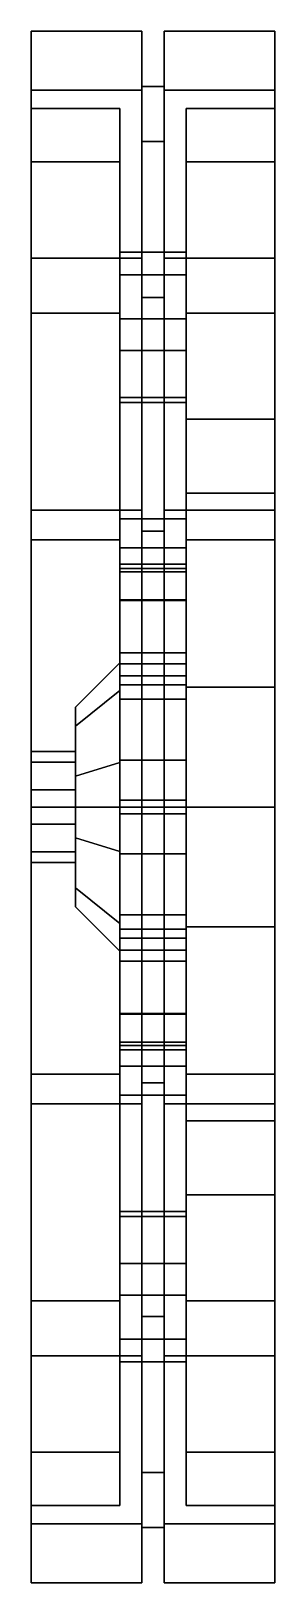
# Model space of a CAD drawing. Extents: x -1.12 to 1.12, y -0.7 to 0.7.
# Drawn here: x -1.12 to -0.9, y -0.7 to 0.7 of the extents above.
import ezdxf

# ---------------------------------------------------------------- set-up
doc = ezdxf.new("R2010")
doc.units = 0
doc.layers.add('WHEELS_HUNGARIAN', color=2, linetype='CONTINUOUS')

msp = doc.modelspace()

# ---------------------------------------------------------------- linework, layer by layer
at = {"layer": 'WHEELS_HUNGARIAN'}
for points in [[(-1.02, 0.6467, 0.9379), (-1.02, 0.7, 0.67), (-1.12, 0.7, 0.67), (-1.12, 0.6467, 0.9379)], [(-1.12, 0.65, 0.67), (-1.12, 0.6005, 0.9187), (-1.12, 0.6467, 0.9379), (-1.12, 0.7, 0.67)], [(-1.02, 0.7, 0.67), (-1.02, 0.6467, 0.4021), (-1.12, 0.6467, 0.4021), (-1.12, 0.7, 0.67)], [(-1.12, 0.6005, 0.4213), (-1.12, 0.65, 0.67), (-1.12, 0.7, 0.67), (-1.12, 0.6467, 0.4021)], [(-1.02, 0.6005, 0.9187), (-1.02, 0.65, 0.67), (-1.02, 0.7, 0.67), (-1.02, 0.6467, 0.9379)], [(-1.02, 0.65, 0.67), (-1.02, 0.6005, 0.4213), (-1.02, 0.6467, 0.4021), (-1.02, 0.7, 0.67)], [(-1, 0.65, 0.67), (-1, 0.6005, 0.9187), (-1, 0.6467, 0.9379), (-1, 0.7, 0.67)], [(-1, 0.6005, 0.4213), (-1, 0.65, 0.67), (-1, 0.7, 0.67), (-1, 0.6467, 0.4021)], [(-0.9, 0.65, 0.67), (-0.9, 0.6005, 0.4213), (-0.9, 0.6467, 0.4021), (-0.9, 0.7, 0.67)], [(-0.9, 0.6467, 0.9379), (-0.9, 0.7, 0.67), (-1, 0.7, 0.67), (-1, 0.6467, 0.9379)], [(-0.9, 0.7, 0.67), (-0.9, 0.6467, 0.4021), (-1, 0.6467, 0.4021), (-1, 0.7, 0.67)], [(-0.9, 0.6005, 0.9187), (-0.9, 0.65, 0.67), (-0.9, 0.7, 0.67), (-0.9, 0.6467, 0.9379)], [(-1.12, 0.63, 0.67), (-1.12, 0.582, 0.9111), (-1.12, 0.6005, 0.9187), (-1.12, 0.65, 0.67)], [(-1.12, 0.582, 0.4289), (-1.12, 0.63, 0.67), (-1.12, 0.65, 0.67), (-1.12, 0.6005, 0.4213)], [(-1.02, 0.6467, 0.4021), (-1.02, 0.495, 0.175), (-1.12, 0.495, 0.175), (-1.12, 0.6467, 0.4021)], [(-1.12, 0.4596, 0.2104), (-1.12, 0.6005, 0.4213), (-1.12, 0.6467, 0.4021), (-1.12, 0.495, 0.175)], [(-1.02, 0.495, 1.165), (-1.02, 0.6467, 0.9379), (-1.12, 0.6467, 0.9379), (-1.12, 0.495, 1.165)], [(-1.12, 0.6005, 0.9187), (-1.12, 0.4596, 1.1296), (-1.12, 0.495, 1.165), (-1.12, 0.6467, 0.9379)], [(-1, 0.6005, 0.9187), (-1, 0.65, 0.67), (-1.02, 0.65, 0.67), (-1.02, 0.6005, 0.9187)], [(-1, 0.65, 0.67), (-1, 0.6005, 0.4213), (-1.02, 0.6005, 0.4213), (-1.02, 0.65, 0.67)], [(-1.02, 0.6005, 0.4213), (-1.02, 0.4596, 0.2104), (-1.02, 0.495, 0.175), (-1.02, 0.6467, 0.4021)], [(-1.02, 0.4596, 1.1296), (-1.02, 0.6005, 0.9187), (-1.02, 0.6467, 0.9379), (-1.02, 0.495, 1.165)], [(-1, 0.4596, 0.2104), (-1, 0.6005, 0.4213), (-1, 0.6467, 0.4021), (-1, 0.495, 0.175)], [(-0.9, 0.6467, 0.4021), (-0.9, 0.495, 0.175), (-1, 0.495, 0.175), (-1, 0.6467, 0.4021)], [(-1, 0.6005, 0.9187), (-1, 0.4596, 1.1296), (-1, 0.495, 1.165), (-1, 0.6467, 0.9379)], [(-0.9, 0.495, 1.165), (-0.9, 0.6467, 0.9379), (-1, 0.6467, 0.9379), (-1, 0.495, 1.165)], [(-0.9, 0.582, 0.9111), (-0.9, 0.63, 0.67), (-0.9, 0.65, 0.67), (-0.9, 0.6005, 0.9187)], [(-0.9, 0.63, 0.67), (-0.9, 0.582, 0.4289), (-0.9, 0.6005, 0.4213), (-0.9, 0.65, 0.67)], [(-0.9, 0.6005, 0.4213), (-0.9, 0.4596, 0.2104), (-0.9, 0.495, 0.175), (-0.9, 0.6467, 0.4021)], [(-0.9, 0.4596, 1.1296), (-0.9, 0.6005, 0.9187), (-0.9, 0.6467, 0.9379), (-0.9, 0.495, 1.165)], [(-1.04, 0.4403, 0.4247), (-1.04, 0.5004, 0.6096), (-1.04, 0.63, 0.67), (-1.04, 0.582, 0.4289)], [(-1.04, 0.582, 0.9111), (-1.04, 0.63, 0.67), (-1.04, 0.5004, 0.7304), (-1.04, 0.4403, 0.9153)], [(-1.04, 0.5004, 0.6096), (-1.04, 0.5004, 0.7304), (-1.04, 0.63, 0.67)], [(-0.98, 0.582, 0.4289), (-0.98, 0.63, 0.67), (-0.98, 0.5004, 0.6096), (-0.98, 0.4403, 0.4247)], [(-0.98, 0.4403, 0.9153), (-0.98, 0.5004, 0.7304), (-0.98, 0.63, 0.67), (-0.98, 0.582, 0.9111)], [(-0.98, 0.63, 0.67), (-0.98, 0.63, 0.67), (-0.98, 0.5004, 0.7304), (-0.98, 0.5004, 0.6096)], [(-1.04, 0.63, 0.67), (-1.04, 0.582, 0.9111), (-1.12, 0.582, 0.9111), (-1.12, 0.63, 0.67)], [(-1.04, 0.582, 0.4289), (-1.04, 0.63, 0.67), (-1.12, 0.63, 0.67), (-1.12, 0.582, 0.4289)], [(-0.9, 0.63, 0.67), (-0.9, 0.582, 0.9111), (-0.98, 0.582, 0.9111), (-0.98, 0.63, 0.67)], [(-0.9, 0.582, 0.4289), (-0.9, 0.63, 0.67), (-0.98, 0.63, 0.67), (-0.98, 0.582, 0.4289)], [(-1.12, 0.4455, 0.2245), (-1.12, 0.582, 0.4289), (-1.12, 0.6005, 0.4213), (-1.12, 0.4596, 0.2104)], [(-1.12, 0.582, 0.9111), (-1.12, 0.4455, 1.1155), (-1.12, 0.4596, 1.1296), (-1.12, 0.6005, 0.9187)], [(-1, 0.6005, 0.4213), (-1, 0.4596, 0.2104), (-1.02, 0.4596, 0.2104), (-1.02, 0.6005, 0.4213)], [(-1, 0.4596, 1.1296), (-1, 0.6005, 0.9187), (-1.02, 0.6005, 0.9187), (-1.02, 0.4596, 1.1296)], [(-0.9, 0.582, 0.4289), (-0.9, 0.4455, 0.2245), (-0.9, 0.4596, 0.2104), (-0.9, 0.6005, 0.4213)], [(-0.9, 0.4455, 1.1155), (-0.9, 0.582, 0.9111), (-0.9, 0.6005, 0.9187), (-0.9, 0.4596, 1.1296)], [(-1.04, 0.4455, 0.2245), (-1.04, 0.582, 0.4289), (-1.12, 0.582, 0.4289), (-1.12, 0.4455, 0.2245)], [(-1.04, 0.582, 0.9111), (-1.04, 0.4455, 1.1155), (-1.12, 0.4455, 1.1155), (-1.12, 0.582, 0.9111)], [(-1.04, 0.3693, 0.327), (-1.04, 0.4403, 0.4247), (-1.04, 0.582, 0.4289), (-1.04, 0.4455, 0.2245)], [(-1.04, 0.4455, 1.1155), (-1.04, 0.582, 0.9111), (-1.04, 0.4403, 0.9153), (-1.04, 0.3693, 1.013)], [(-0.9, 0.4455, 0.2245), (-0.9, 0.582, 0.4289), (-0.98, 0.582, 0.4289), (-0.98, 0.4455, 0.2245)], [(-0.9, 0.582, 0.9111), (-0.9, 0.4455, 1.1155), (-0.98, 0.4455, 1.1155), (-0.98, 0.582, 0.9111)], [(-0.98, 0.4455, 0.2245), (-0.98, 0.582, 0.4289), (-0.98, 0.4403, 0.4247), (-0.98, 0.3693, 0.327)], [(-0.98, 0.3693, 1.013), (-0.98, 0.4403, 0.9153), (-0.98, 0.582, 0.9111), (-0.98, 0.4455, 1.1155)], [(-1.02, 0.495, 0.175), (-1.02, 0.2679, 0.0233), (-1.12, 0.2679, 0.0233), (-1.12, 0.495, 0.175)], [(-1.12, 0.2487, 0.0695), (-1.12, 0.4596, 0.2104), (-1.12, 0.495, 0.175), (-1.12, 0.2679, 0.0233)], [(-1.02, 0.2679, 1.3167), (-1.02, 0.495, 1.165), (-1.12, 0.495, 1.165), (-1.12, 0.2679, 1.3167)], [(-1.12, 0.4596, 1.1296), (-1.12, 0.2487, 1.2705), (-1.12, 0.2679, 1.3167), (-1.12, 0.495, 1.165)], [(-1.04, 0.5004, 0.7304), (-1.04, 0.48, 0.71), (-0.98, 0.48, 0.71), (-0.98, 0.5004, 0.7304)], [(-0.98, 0.5004, 0.6096), (-0.98, 0.48, 0.63), (-1.04, 0.48, 0.63), (-1.04, 0.5004, 0.6096)], [(-0.98, 0.5004, 0.7304), (-0.98, 0.4403, 0.9153), (-1.04, 0.4403, 0.9153), (-1.04, 0.5004, 0.7304)], [(-1.04, 0.5004, 0.6096), (-1.04, 0.48, 0.63), (-1.04, 0.48, 0.71), (-1.04, 0.5004, 0.7304)], [(-0.98, 0.4403, 0.4247), (-0.98, 0.5004, 0.6096), (-1.04, 0.5004, 0.6096), (-1.04, 0.4403, 0.4247)], [(-1.02, 0.4596, 0.2104), (-1.02, 0.2487, 0.0695), (-1.02, 0.2679, 0.0233), (-1.02, 0.495, 0.175)], [(-1.02, 0.2487, 1.2705), (-1.02, 0.4596, 1.1296), (-1.02, 0.495, 1.165), (-1.02, 0.2679, 1.3167)], [(-1, 0.2487, 0.0695), (-1, 0.4596, 0.2104), (-1, 0.495, 0.175), (-1, 0.2679, 0.0233)], [(-0.9, 0.495, 0.175), (-0.9, 0.2679, 0.0233), (-1, 0.2679, 0.0233), (-1, 0.495, 0.175)], [(-1, 0.4596, 1.1296), (-1, 0.2487, 1.2705), (-1, 0.2679, 1.3167), (-1, 0.495, 1.165)], [(-0.9, 0.2679, 1.3167), (-0.9, 0.495, 1.165), (-1, 0.495, 1.165), (-1, 0.2679, 1.3167)], [(-0.98, 0.5004, 0.7304), (-0.98, 0.48, 0.71), (-0.98, 0.48, 0.63), (-0.98, 0.5004, 0.6096)], [(-0.9, 0.4596, 0.2104), (-0.9, 0.2487, 0.0695), (-0.9, 0.2679, 0.0233), (-0.9, 0.495, 0.175)], [(-0.9, 0.2487, 1.2705), (-0.9, 0.4596, 1.1296), (-0.9, 0.495, 1.165), (-0.9, 0.2679, 1.3167)], [(-1.04, 0.48, 0.71), (-1.04, 0.26, 0.71), (-0.98, 0.26, 0.71), (-0.98, 0.48, 0.71)], [(-0.98, 0.48, 0.63), (-0.98, 0.26, 0.63), (-1.04, 0.26, 0.63), (-1.04, 0.48, 0.63)], [(-1.04, 0.48, 0.63), (-1.04, 0.26, 0.63), (-1.04, 0.26, 0.71), (-1.04, 0.48, 0.71)], [(-0.98, 0.48, 0.63), (-0.98, 0.35, 0.67), (-0.98, 0.337, 0.63), (-0.98, 0.48, 0.63)], [(-0.98, 0.48, 0.71), (-0.98, 0.337, 0.71), (-0.98, 0.35, 0.67), (-0.98, 0.48, 0.63)], [(-1.12, 0.2411, 0.088), (-1.12, 0.4455, 0.2245), (-1.12, 0.4596, 0.2104), (-1.12, 0.2487, 0.0695)], [(-1.12, 0.4455, 1.1155), (-1.12, 0.2411, 1.252), (-1.12, 0.2487, 1.2705), (-1.12, 0.4596, 1.1296)], [(-1, 0.4596, 0.2104), (-1, 0.2487, 0.0695), (-1.02, 0.2487, 0.0695), (-1.02, 0.4596, 0.2104)], [(-1, 0.2487, 1.2705), (-1, 0.4596, 1.1296), (-1.02, 0.4596, 1.1296), (-1.02, 0.2487, 1.2705)], [(-0.9, 0.4455, 0.2245), (-0.9, 0.2411, 0.088), (-0.9, 0.2487, 0.0695), (-0.9, 0.4596, 0.2104)], [(-0.9, 0.2411, 1.252), (-0.9, 0.4455, 1.1155), (-0.9, 0.4596, 1.1296), (-0.9, 0.2487, 1.2705)], [(-1.04, 0.2411, 0.088), (-1.04, 0.4455, 0.2245), (-1.12, 0.4455, 0.2245), (-1.12, 0.2411, 0.088)], [(-1.04, 0.4455, 1.1155), (-1.04, 0.2411, 1.252), (-1.12, 0.2411, 1.252), (-1.12, 0.4455, 1.1155)], [(-1.04, 0.2121, 0.2128), (-1.04, 0.3693, 0.327), (-1.04, 0.4455, 0.2245), (-1.04, 0.2411, 0.088)], [(-1.04, 0.2411, 1.252), (-1.04, 0.4455, 1.1155), (-1.04, 0.3693, 1.013), (-1.04, 0.2121, 1.1272)], [(-0.98, 0.4403, 0.9153), (-0.98, 0.4118, 0.9198), (-1.04, 0.4118, 0.9198), (-1.04, 0.4403, 0.9153)], [(-1.04, 0.4403, 0.4247), (-1.04, 0.4118, 0.4202), (-0.98, 0.4118, 0.4202), (-0.98, 0.4403, 0.4247)], [(-1.04, 0.4403, 0.9153), (-1.04, 0.4118, 0.9198), (-1.04, 0.3648, 0.9845), (-1.04, 0.3693, 1.013)], [(-1.04, 0.3693, 0.327), (-1.04, 0.3648, 0.3555), (-1.04, 0.4118, 0.4202), (-1.04, 0.4403, 0.4247)], [(-0.9, 0.2411, 0.088), (-0.9, 0.4455, 0.2245), (-0.98, 0.4455, 0.2245), (-0.98, 0.2411, 0.088)], [(-0.9, 0.4455, 1.1155), (-0.9, 0.2411, 1.252), (-0.98, 0.2411, 1.252), (-0.98, 0.4455, 1.1155)], [(-0.98, 0.2411, 0.088), (-0.98, 0.4455, 0.2245), (-0.98, 0.3693, 0.327), (-0.98, 0.2121, 0.2128)], [(-0.98, 0.2121, 1.1272), (-0.98, 0.3693, 1.013), (-0.98, 0.4455, 1.1155), (-0.98, 0.2411, 1.252)], [(-0.98, 0.3693, 1.013), (-0.98, 0.3648, 0.9845), (-0.98, 0.4118, 0.9198), (-0.98, 0.4403, 0.9153)], [(-0.98, 0.4403, 0.4247), (-0.98, 0.4118, 0.4202), (-0.98, 0.3648, 0.3555), (-0.98, 0.3693, 0.327)], [(-0.98, 0.4118, 0.9198), (-0.98, 0.2339, 0.7905), (-1.04, 0.2339, 0.7905), (-1.04, 0.4118, 0.9198)], [(-1.04, 0.4118, 0.4202), (-1.04, 0.2339, 0.5495), (-0.98, 0.2339, 0.5495), (-0.98, 0.4118, 0.4202)], [(-1.04, 0.4118, 0.9198), (-1.04, 0.2339, 0.7905), (-1.04, 0.1868, 0.8552), (-1.04, 0.3648, 0.9845)], [(-1.04, 0.3648, 0.3555), (-1.04, 0.1868, 0.4848), (-1.04, 0.2339, 0.5495), (-1.04, 0.4118, 0.4202)], [(-0.98, 0.4118, 0.9198), (-0.98, 0.2832, 0.8757), (-0.98, 0.2962, 0.8357), (-0.98, 0.4118, 0.9198)], [(-0.98, 0.3648, 0.9845), (-0.98, 0.2491, 0.9004), (-0.98, 0.2832, 0.8757), (-0.98, 0.4118, 0.9198)], [(-0.98, 0.4118, 0.4202), (-0.98, 0.2962, 0.5043), (-0.98, 0.2832, 0.4643), (-0.98, 0.3648, 0.3555)], [(-1.04, 0.3693, 1.013), (-1.04, 0.3648, 0.9845), (-0.98, 0.3648, 0.9845), (-0.98, 0.3693, 1.013)], [(-0.98, 0.3693, 0.327), (-0.98, 0.3648, 0.3555), (-1.04, 0.3648, 0.3555), (-1.04, 0.3693, 0.327)], [(-0.98, 0.3693, 1.013), (-0.98, 0.2121, 1.1272), (-1.04, 0.2121, 1.1272), (-1.04, 0.3693, 1.013)], [(-0.98, 0.2121, 0.2128), (-0.98, 0.3693, 0.327), (-1.04, 0.3693, 0.327), (-1.04, 0.2121, 0.2128)], [(-1.04, 0.3648, 0.9845), (-1.04, 0.1868, 0.8552), (-0.98, 0.1868, 0.8552), (-0.98, 0.3648, 0.9845)], [(-0.98, 0.3648, 0.3555), (-0.98, 0.1868, 0.4848), (-1.04, 0.1868, 0.4848), (-1.04, 0.3648, 0.3555)], [(-0.98, 0.3648, 0.3555), (-0.98, 0.2832, 0.4643), (-0.98, 0.2491, 0.4396), (-0.98, 0.3648, 0.3555)], [(-0.9, 0.2832, 0.8757), (-0.9, 0.35, 0.67), (-0.98, 0.35, 0.67), (-0.98, 0.2832, 0.8757)], [(-0.9, 0.35, 0.67), (-0.9, 0.2832, 0.4643), (-0.98, 0.2832, 0.4643), (-0.98, 0.35, 0.67)], [(-0.98, 0.2962, 0.8357), (-0.98, 0.337, 0.71), (-0.98, 0.26, 0.71), (-0.98, 0.2339, 0.7905)], [(-0.98, 0.337, 0.63), (-0.98, 0.2962, 0.5043), (-0.98, 0.2339, 0.5495), (-0.98, 0.26, 0.63)], [(-0.9, -0.1082, 1.0029), (-0.9, 0.35, 0.67), (-0.9, 0.2832, 0.8757), (-0.9, 0.1082, 1.0029)], [(-0.9, -0.2832, 0.8757), (-0.9, 0.2832, 0.4643), (-0.9, 0.35, 0.67), (-0.9, -0.1082, 1.0029)], [(-0.9, 0.1082, 1.0029), (-0.9, 0.2832, 0.8757), (-0.98, 0.2832, 0.8757), (-0.98, 0.1082, 1.0029)], [(-0.9, 0.2832, 0.4643), (-0.9, 0.1082, 0.3371), (-0.98, 0.1082, 0.3371), (-0.98, 0.2832, 0.4643)], [(-0.9, -0.35, 0.67), (-0.9, 0.1082, 0.3371), (-0.9, 0.2832, 0.4643), (-0.9, -0.2832, 0.8757)], [(-1.02, 0.2679, 0.0233), (-1.02, 0, -0.03), (-1.12, 0, -0.03), (-1.12, 0.2679, 0.0233)], [(-1.12, 0, 0.02), (-1.12, 0.2487, 0.0695), (-1.12, 0.2679, 0.0233), (-1.12, 0, -0.03)], [(-1.02, 0, 1.37), (-1.02, 0.2679, 1.3167), (-1.12, 0.2679, 1.3167), (-1.12, 0, 1.37)], [(-1.12, 0.2487, 1.2705), (-1.12, 0, 1.32), (-1.12, 0, 1.37), (-1.12, 0.2679, 1.3167)], [(-1.02, 0.2487, 0.0695), (-1.02, 0, 0.02), (-1.02, 0, -0.03), (-1.02, 0.2679, 0.0233)], [(-1.02, 0, 1.32), (-1.02, 0.2487, 1.2705), (-1.02, 0.2679, 1.3167), (-1.02, 0, 1.37)], [(-1, 0, 0.02), (-1, 0.2487, 0.0695), (-1, 0.2679, 0.0233), (-1, 0, -0.03)], [(-0.9, 0.2679, 0.0233), (-0.9, 0, -0.03), (-1, 0, -0.03), (-1, 0.2679, 0.0233)], [(-1, 0.2487, 1.2705), (-1, 0, 1.32), (-1, 0, 1.37), (-1, 0.2679, 1.3167)], [(-0.9, 0, 1.37), (-0.9, 0.2679, 1.3167), (-1, 0.2679, 1.3167), (-1, 0, 1.37)], [(-0.9, 0.2487, 0.0695), (-0.9, 0, 0.02), (-0.9, 0, -0.03), (-0.9, 0.2679, 0.0233)], [(-0.9, 0, 1.32), (-0.9, 0.2487, 1.2705), (-0.9, 0.2679, 1.3167), (-0.9, 0, 1.37)], [(-1.04, 0.26, 0.71), (-1.04, 0.219, 0.7346), (-0.98, 0.219, 0.7346), (-0.98, 0.26, 0.71)], [(-0.98, 0.26, 0.63), (-0.98, 0.219, 0.6054), (-1.04, 0.219, 0.6054), (-1.04, 0.26, 0.63)], [(-1.04, 0.26, 0.63), (-1.04, 0.219, 0.6054), (-1.04, 0.219, 0.7346), (-1.04, 0.26, 0.71)], [(-0.98, 0.2339, 0.7905), (-0.98, 0.26, 0.71), (-0.98, 0.219, 0.7346), (-0.98, 0.2152, 0.7465)], [(-0.98, 0.26, 0.63), (-0.98, 0.2339, 0.5495), (-0.98, 0.2152, 0.5935), (-0.98, 0.219, 0.6054)], [(-1.12, 0, 0.04), (-1.12, 0.2411, 0.088), (-1.12, 0.2487, 0.0695), (-1.12, 0, 0.02)], [(-1.12, 0.2411, 1.252), (-1.12, 0, 1.3), (-1.12, 0, 1.32), (-1.12, 0.2487, 1.2705)], [(-1.04, 0, 0.04), (-1.04, 0.2411, 0.088), (-1.12, 0.2411, 0.088), (-1.12, 0, 0.04)], [(-1.04, 0.2411, 1.252), (-1.04, 0, 1.3), (-1.12, 0, 1.3), (-1.12, 0.2411, 1.252)], [(-1.04, 0.0972, 0.1755), (-1.04, 0.2121, 0.2128), (-1.04, 0.2411, 0.088), (-1.04, 0, 0.04)], [(-1.04, 0, 1.3), (-1.04, 0.2411, 1.252), (-1.04, 0.2121, 1.1272), (-1.04, 0.0972, 1.1645)], [(-1, 0.2487, 0.0695), (-1, 0, 0.02), (-1.02, 0, 0.02), (-1.02, 0.2487, 0.0695)], [(-1, 0, 1.32), (-1, 0.2487, 1.2705), (-1.02, 0.2487, 1.2705), (-1.02, 0, 1.32)], [(-0.98, 0.1422, 0.9781), (-0.98, 0.2491, 0.9004), (-0.98, 0.1868, 0.8552), (-0.98, 0.1184, 0.9049)], [(-0.98, 0.2491, 0.4396), (-0.98, 0.1422, 0.3619), (-0.98, 0.1184, 0.4351), (-0.98, 0.1868, 0.4848)], [(-0.9, 0, 0.04), (-0.9, 0.2411, 0.088), (-0.98, 0.2411, 0.088), (-0.98, 0, 0.04)], [(-0.9, 0.2411, 1.252), (-0.9, 0, 1.3), (-0.98, 0, 1.3), (-0.98, 0.2411, 1.252)], [(-0.98, 0, 0.04), (-0.98, 0.2411, 0.088), (-0.98, 0.2121, 0.2128), (-0.98, 0.0972, 0.1755)], [(-0.98, 0.0972, 1.1645), (-0.98, 0.2121, 1.1272), (-0.98, 0.2411, 1.252), (-0.98, 0, 1.3)], [(-0.9, 0.2411, 0.088), (-0.9, 0, 0.04), (-0.9, 0, 0.02), (-0.9, 0.2487, 0.0695)], [(-0.9, 0, 1.3), (-0.9, 0.2411, 1.252), (-0.9, 0.2487, 1.2705), (-0.9, 0, 1.32)], [(-0.98, 0.2339, 0.7905), (-0.98, 0.2152, 0.7465), (-1.04, 0.2152, 0.7465), (-1.04, 0.2339, 0.7905)], [(-1.04, 0.2339, 0.5495), (-1.04, 0.2152, 0.5935), (-0.98, 0.2152, 0.5935), (-0.98, 0.2339, 0.5495)], [(-1.04, 0.2339, 0.7905), (-1.04, 0.2152, 0.7465), (-1.04, 0.1392, 0.851), (-1.04, 0.1868, 0.8552)], [(-1.04, 0.1868, 0.4848), (-1.04, 0.1392, 0.489), (-1.04, 0.2152, 0.5935), (-1.04, 0.2339, 0.5495)], [(-0.98, 0.2152, 0.7465), (-0.98, 0.219, 0.7346), (-1.04, 0.219, 0.7346), (-1.04, 0.2152, 0.7465)], [(-0.98, 0.219, 0.6054), (-0.98, 0.2152, 0.5935), (-1.04, 0.2152, 0.5935), (-1.04, 0.219, 0.6054)], [(-1.04, 0.219, 0.7346), (-1.04, 0.219, 0.6054), (-1.04, 0.13, 0.67), (-1.04, 0.1052, 0.7464)], [(-1.04, 0.2152, 0.7465), (-1.04, 0.219, 0.7346), (-1.04, 0.1052, 0.7464)], [(-1.04, 0.219, 0.6054), (-1.04, 0.2152, 0.5935), (-1.04, 0.13, 0.67)], [(-1.04, 0.1392, 0.851), (-1.04, 0.2152, 0.7465), (-1.04, 0.1052, 0.7464), (-1.04, 0.0402, 0.7936)], [(-1.04, 0.2152, 0.5935), (-1.04, 0.1392, 0.489), (-1.04, 0.1052, 0.5936), (-1.04, 0.13, 0.67)], [(-0.98, 0.2121, 1.1272), (-0.98, 0.1864, 1.1141), (-1.04, 0.1864, 1.1141), (-1.04, 0.2121, 1.1272)], [(-1.04, 0.2121, 0.2128), (-1.04, 0.1864, 0.2259), (-0.98, 0.1864, 0.2259), (-0.98, 0.2121, 0.2128)], [(-1.04, 0.2121, 1.1272), (-1.04, 0.1864, 1.1141), (-1.04, 0.1103, 1.1389), (-1.04, 0.0972, 1.1645)], [(-1.04, 0.0972, 0.1755), (-1.04, 0.1103, 0.2011), (-1.04, 0.1864, 0.2259), (-1.04, 0.2121, 0.2128)], [(-0.98, 0.0972, 1.1645), (-0.98, 0.1103, 1.1389), (-0.98, 0.1864, 1.1141), (-0.98, 0.2121, 1.1272)], [(-0.98, 0.2121, 0.2128), (-0.98, 0.1864, 0.2259), (-0.98, 0.1103, 0.2011), (-0.98, 0.0972, 0.1755)], [(-1.04, 0.1868, 0.8552), (-1.04, 0.1392, 0.851), (-0.98, 0.1392, 0.851), (-0.98, 0.1868, 0.8552)], [(-0.98, 0.1868, 0.4848), (-0.98, 0.1392, 0.489), (-1.04, 0.1392, 0.489), (-1.04, 0.1868, 0.4848)], [(-0.98, 0.1864, 1.1141), (-0.98, 0.1184, 0.9049), (-1.04, 0.1184, 0.9049), (-1.04, 0.1864, 1.1141)], [(-1.04, 0.1864, 0.2259), (-1.04, 0.1184, 0.4351), (-0.98, 0.1184, 0.4351), (-0.98, 0.1864, 0.2259)], [(-1.04, 0.1864, 1.1141), (-1.04, 0.1184, 0.9049), (-1.04, 0.0423, 0.9296), (-1.04, 0.1103, 1.1389)], [(-1.04, 0.1103, 0.2011), (-1.04, 0.0423, 0.4104), (-1.04, 0.1184, 0.4351), (-1.04, 0.1864, 0.2259)], [(-0.98, 0.1184, 0.9049), (-0.98, 0.1868, 0.8552), (-0.98, 0.1392, 0.851), (-0.98, 0.1291, 0.8583)], [(-0.98, 0.1868, 0.4848), (-0.98, 0.1184, 0.4351), (-0.98, 0.1291, 0.4817), (-0.98, 0.1392, 0.489)], [(-0.98, 0.1864, 1.1141), (-0.98, 0.1082, 1.0029), (-0.98, 0.1422, 0.9781), (-0.98, 0.1864, 1.1141)], [(-0.98, 0.1103, 1.1389), (-0.98, 0.0661, 1.0029), (-0.98, 0.1082, 1.0029), (-0.98, 0.1864, 1.1141)], [(-0.98, 0.1864, 0.2259), (-0.98, 0.1422, 0.3619), (-0.98, 0.1082, 0.3371), (-0.98, 0.1103, 0.2011)], [(-1.04, 0.1052, 0.7464), (-1.04, 0.13, 0.67), (-1.08, 0.09, 0.67), (-1.08, 0.0728, 0.7229)], [(-1.04, 0.13, 0.67), (-1.04, 0.1052, 0.5936), (-1.08, 0.0728, 0.6171), (-1.08, 0.09, 0.67)], [(-0.98, 0.1291, 0.8583), (-0.98, 0.1392, 0.851), (-1.04, 0.1392, 0.851), (-1.04, 0.1291, 0.8583)], [(-0.98, 0.1392, 0.489), (-0.98, 0.1291, 0.4817), (-1.04, 0.1291, 0.4817), (-1.04, 0.1392, 0.489)], [(-1.04, 0.1291, 0.8583), (-1.04, 0.1392, 0.851), (-1.04, 0.0402, 0.7936)], [(-1.04, 0.1392, 0.489), (-1.04, 0.1291, 0.4817), (-1.04, 0.1052, 0.5936)], [(-0.98, 0.1184, 0.9049), (-0.98, 0.1291, 0.8583), (-1.04, 0.1291, 0.8583), (-1.04, 0.1184, 0.9049)], [(-1.04, 0.1184, 0.4351), (-1.04, 0.1291, 0.4817), (-0.98, 0.1291, 0.4817), (-0.98, 0.1184, 0.4351)], [(-1.04, 0.1184, 0.9049), (-1.04, 0.1291, 0.8583), (-1.04, 0.0062, 0.8983), (-1.04, 0.0423, 0.9296)], [(-1.04, 0.0423, 0.4104), (-1.04, 0.0062, 0.4417), (-1.04, 0.1291, 0.4817), (-1.04, 0.1184, 0.4351)], [(-1.04, 0.0062, 0.8983), (-1.04, 0.1291, 0.8583), (-1.04, 0.0402, 0.7936), (-1.04, -0.0402, 0.7936)], [(-1.04, 0.1291, 0.4817), (-1.04, 0.0062, 0.4417), (-1.04, 0.0402, 0.5464), (-1.04, 0.1052, 0.5936)], [(-1.04, 0.0402, 0.7936), (-1.04, 0.1052, 0.7464), (-1.08, 0.0728, 0.7229), (-1.08, 0.0278, 0.7556)], [(-1.04, 0.1052, 0.5936), (-1.04, 0.0402, 0.5464), (-1.08, 0.0278, 0.5844), (-1.08, 0.0728, 0.6171)], [(-1.04, 0.0972, 1.1645), (-1.04, 0.1103, 1.1389), (-0.98, 0.1103, 1.1389), (-0.98, 0.0972, 1.1645)], [(-1.04, 0.1103, 1.1389), (-1.04, 0.0423, 0.9296), (-0.98, 0.0423, 0.9296), (-0.98, 0.1103, 1.1389)], [(-0.98, 0.0972, 0.1755), (-0.98, 0.1103, 0.2011), (-1.04, 0.1103, 0.2011), (-1.04, 0.0972, 0.1755)], [(-0.98, 0.1103, 0.2011), (-0.98, 0.0423, 0.4104), (-1.04, 0.0423, 0.4104), (-1.04, 0.1103, 0.2011)], [(-0.98, 0.1103, 0.2011), (-0.98, 0.1082, 0.3371), (-0.98, 0.0661, 0.3371), (-0.98, 0.1103, 0.2011)], [(-0.9, -0.1082, 1.0029), (-0.9, 0.1082, 1.0029), (-0.98, 0.1082, 1.0029), (-0.98, -0.1082, 1.0029)], [(-0.9, 0.1082, 0.3371), (-0.9, -0.1082, 0.3371), (-0.98, -0.1082, 0.3371), (-0.98, 0.1082, 0.3371)], [(-0.9, -0.2832, 0.4643), (-0.9, -0.1082, 0.3371), (-0.9, 0.1082, 0.3371), (-0.9, -0.35, 0.67)], [(-1.08, 0.0728, 0.7229), (-1.08, 0.09, 0.67), (-1.08, 0.05, 0.67), (-1.08, 0.0405, 0.6994)], [(-1.08, 0.09, 0.67), (-1.08, 0.0728, 0.6171), (-1.08, 0.0405, 0.6406), (-1.08, 0.05, 0.67)], [(-0.98, 0.0972, 1.1645), (-0.98, -0.0972, 1.1645), (-1.04, -0.0972, 1.1645), (-1.04, 0.0972, 1.1645)], [(-0.98, -0.0972, 0.1755), (-0.98, 0.0972, 0.1755), (-1.04, 0.0972, 0.1755), (-1.04, -0.0972, 0.1755)], [(-1.04, 0.0972, 1.1645), (-1.04, -0.0972, 1.1645), (-1.04, 0, 1.3)], [(-1.04, -0.0972, 0.1755), (-1.04, 0.0972, 0.1755), (-1.04, 0, 0.04)], [(-0.98, 0, 1.3), (-0.98, 0, 1.3), (-0.98, -0.0972, 1.1645), (-0.98, 0.0972, 1.1645)], [(-0.98, 0, 0.04), (-0.98, 0, 0.04), (-0.98, 0.0972, 0.1755), (-0.98, -0.0972, 0.1755)], [(-1.08, 0.0278, 0.7556), (-1.08, 0.0728, 0.7229), (-1.08, 0.0405, 0.6994), (-1.08, 0.0155, 0.7176)], [(-1.08, 0.0728, 0.6171), (-1.08, 0.0278, 0.5844), (-1.08, 0.0155, 0.6224), (-1.08, 0.0405, 0.6406)], [(-0.98, -0.0661, 1.0029), (-0.98, 0.0661, 1.0029), (-0.98, 0.0423, 0.9296), (-0.98, -0.0423, 0.9296)], [(-0.98, 0.0661, 0.3371), (-0.98, -0.0661, 0.3371), (-0.98, -0.0423, 0.4104), (-0.98, 0.0423, 0.4104)], [(-1.08, 0.0405, 0.6994), (-1.08, 0.05, 0.67), (-1.12, 0.05, 0.67), (-1.12, 0.0405, 0.6994)], [(-1.08, 0.05, 0.67), (-1.08, 0.0405, 0.6406), (-1.12, 0.0405, 0.6406), (-1.12, 0.05, 0.67)], [(-1.12, -0.0405, 0.6994), (-1.12, 0.0405, 0.6994), (-1.12, 0.05, 0.67), (-1.12, -0.05, 0.67)], [(-1.12, -0.05, 0.67), (-1.12, 0.05, 0.67), (-1.12, 0.0405, 0.6406), (-1.12, -0.0405, 0.6406)], [(-1.04, 0.0423, 0.9296), (-1.04, 0.0062, 0.8983), (-0.98, 0.0062, 0.8983), (-0.98, 0.0423, 0.9296)], [(-0.98, 0.0423, 0.4104), (-0.98, 0.0062, 0.4417), (-1.04, 0.0062, 0.4417), (-1.04, 0.0423, 0.4104)], [(-0.98, -0.0423, 0.9296), (-0.98, 0.0423, 0.9296), (-0.98, 0.0062, 0.8983), (-0.98, -0.0062, 0.8983)], [(-0.98, 0.0423, 0.4104), (-0.98, -0.0423, 0.4104), (-0.98, -0.0062, 0.4417), (-0.98, 0.0062, 0.4417)], [(-1.08, 0.0155, 0.7176), (-1.08, 0.0405, 0.6994), (-1.12, 0.0405, 0.6994), (-1.12, 0.0155, 0.7176)], [(-1.08, 0.0405, 0.6406), (-1.08, 0.0155, 0.6224), (-1.12, 0.0155, 0.6224), (-1.12, 0.0405, 0.6406)], [(-1.12, -0.0155, 0.7176), (-1.12, 0.0155, 0.7176), (-1.12, 0.0405, 0.6994), (-1.12, -0.0405, 0.6994)], [(-1.12, -0.0405, 0.6406), (-1.12, 0.0405, 0.6406), (-1.12, 0.0155, 0.6224), (-1.12, -0.0155, 0.6224)], [(-1.04, -0.0402, 0.7936), (-1.04, 0.0402, 0.7936), (-1.08, 0.0278, 0.7556), (-1.08, -0.0278, 0.7556)], [(-1.04, 0.0402, 0.5464), (-1.04, -0.0402, 0.5464), (-1.08, -0.0278, 0.5844), (-1.08, 0.0278, 0.5844)], [(-1.04, -0.0062, 0.4417), (-1.04, -0.1291, 0.4817), (-1.04, -0.0402, 0.5464), (-1.04, 0.0402, 0.5464)], [(-1.04, 0.0062, 0.4417), (-1.04, -0.0062, 0.4417), (-1.04, 0.0402, 0.5464)], [(-1.08, -0.0155, 0.7176), (-1.08, 0.0155, 0.7176), (-1.12, 0.0155, 0.7176), (-1.12, -0.0155, 0.7176)], [(-1.08, 0.0155, 0.6224), (-1.08, -0.0155, 0.6224), (-1.12, -0.0155, 0.6224), (-1.12, 0.0155, 0.6224)], [(-1.08, -0.0278, 0.7556), (-1.08, 0.0278, 0.7556), (-1.08, 0.0155, 0.7176), (-1.08, -0.0155, 0.7176)], [(-1.08, 0.0278, 0.5844), (-1.08, -0.0278, 0.5844), (-1.08, -0.0155, 0.6224), (-1.08, 0.0155, 0.6224)], [(-1.02, 0, -0.03), (-1.02, -0.2679, 0.0233), (-1.12, -0.2679, 0.0233), (-1.12, 0, -0.03)], [(-1.12, 0, 1.3), (-1.12, -0.2411, 1.252), (-1.12, -0.2487, 1.2705), (-1.12, 0, 1.32)], [(-1.02, -0.2679, 1.3167), (-1.02, 0, 1.37), (-1.12, 0, 1.37), (-1.12, -0.2679, 1.3167)], [(-1.12, 0, 1.32), (-1.12, -0.2487, 1.2705), (-1.12, -0.2679, 1.3167), (-1.12, 0, 1.37)], [(-0.98, -0.0062, 0.8983), (-0.98, 0.0062, 0.8983), (-1.04, 0.0062, 0.8983), (-1.04, -0.0062, 0.8983)], [(-0.98, 0.0062, 0.4417), (-0.98, -0.0062, 0.4417), (-1.04, -0.0062, 0.4417), (-1.04, 0.0062, 0.4417)], [(-1.04, -0.0062, 0.8983), (-1.04, 0.0062, 0.8983), (-1.04, -0.0402, 0.7936)], [(-1.02, 0, 0.02), (-1.02, -0.2487, 0.0695), (-1.02, -0.2679, 0.0233), (-1.02, 0, -0.03)], [(-1, 0, 0.02), (-1, -0.2487, 0.0695), (-1.02, -0.2487, 0.0695), (-1.02, 0, 0.02)], [(-1, -0.2487, 1.2705), (-1, 0, 1.32), (-1.02, 0, 1.32), (-1.02, -0.2487, 1.2705)], [(-0.9, 0, -0.03), (-0.9, -0.2679, 0.0233), (-1, -0.2679, 0.0233), (-1, 0, -0.03)], [(-1, 0, 1.32), (-1, -0.2487, 1.2705), (-1, -0.2679, 1.3167), (-1, 0, 1.37)], [(-0.9, -0.2679, 1.3167), (-0.9, 0, 1.37), (-1, 0, 1.37), (-1, -0.2679, 1.3167)], [(-0.9, 0, 0.04), (-0.9, -0.2411, 0.088), (-0.9, -0.2487, 0.0695), (-0.9, 0, 0.02)], [(-0.9, 0, 0.02), (-0.9, -0.2487, 0.0695), (-0.9, -0.2679, 0.0233), (-0.9, 0, -0.03)], [(-1.04, -0.2411, 0.088), (-1.04, 0, 0.04), (-1.12, 0, 0.04), (-1.12, -0.2411, 0.088)], [(-1.12, -0.2411, 0.088), (-1.12, 0, 0.04), (-1.12, 0, 0.02), (-1.12, -0.2487, 0.0695)], [(-1.12, -0.2487, 0.0695), (-1.12, 0, 0.02), (-1.12, 0, -0.03), (-1.12, -0.2679, 0.0233)], [(-1.04, 0, 1.3), (-1.04, -0.2411, 1.252), (-1.12, -0.2411, 1.252), (-1.12, 0, 1.3)], [(-1.04, -0.0972, 1.1645), (-1.04, -0.2121, 1.1272), (-1.04, -0.2411, 1.252), (-1.04, 0, 1.3)], [(-1.04, 0, 0.04), (-1.04, -0.2411, 0.088), (-1.04, -0.2121, 0.2128), (-1.04, -0.0972, 0.1755)], [(-0.98, -0.0423, 0.9296), (-0.98, -0.0062, 0.8983), (-1.04, -0.0062, 0.8983), (-1.04, -0.0423, 0.9296)], [(-1.04, -0.0423, 0.4104), (-1.04, -0.0062, 0.4417), (-0.98, -0.0062, 0.4417), (-0.98, -0.0423, 0.4104)], [(-1.04, -0.0423, 0.9296), (-1.04, -0.0062, 0.8983), (-1.04, -0.1291, 0.8583), (-1.04, -0.1184, 0.9049)], [(-1.04, -0.1184, 0.4351), (-1.04, -0.1291, 0.4817), (-1.04, -0.0062, 0.4417), (-1.04, -0.0423, 0.4104)], [(-1.04, -0.1291, 0.8583), (-1.04, -0.0062, 0.8983), (-1.04, -0.0402, 0.7936), (-1.04, -0.1052, 0.7464)], [(-1.02, -0.2487, 1.2705), (-1.02, 0, 1.32), (-1.02, 0, 1.37), (-1.02, -0.2679, 1.3167)], [(-1, -0.2487, 0.0695), (-1, 0, 0.02), (-1, 0, -0.03), (-1, -0.2679, 0.0233)], [(-0.9, -0.2411, 0.088), (-0.9, 0, 0.04), (-0.98, 0, 0.04), (-0.98, -0.2411, 0.088)], [(-0.9, 0, 1.3), (-0.9, -0.2411, 1.252), (-0.98, -0.2411, 1.252), (-0.98, 0, 1.3)], [(-0.98, 0, 1.3), (-0.98, -0.2411, 1.252), (-0.98, -0.2121, 1.1272), (-0.98, -0.0972, 1.1645)], [(-0.98, -0.0972, 0.1755), (-0.98, -0.2121, 0.2128), (-0.98, -0.2411, 0.088), (-0.98, 0, 0.04)], [(-0.9, -0.2411, 1.252), (-0.9, 0, 1.3), (-0.9, 0, 1.32), (-0.9, -0.2487, 1.2705)], [(-0.9, -0.2487, 1.2705), (-0.9, 0, 1.32), (-0.9, 0, 1.37), (-0.9, -0.2679, 1.3167)], [(-1.08, -0.0405, 0.6994), (-1.08, -0.0155, 0.7176), (-1.12, -0.0155, 0.7176), (-1.12, -0.0405, 0.6994)], [(-1.08, -0.0155, 0.6224), (-1.08, -0.0405, 0.6406), (-1.12, -0.0405, 0.6406), (-1.12, -0.0155, 0.6224)], [(-1.08, -0.0278, 0.5844), (-1.08, -0.0728, 0.6171), (-1.08, -0.0405, 0.6406), (-1.08, -0.0155, 0.6224)], [(-1.08, -0.0728, 0.7229), (-1.08, -0.0278, 0.7556), (-1.08, -0.0155, 0.7176), (-1.08, -0.0405, 0.6994)], [(-1.04, -0.1052, 0.7464), (-1.04, -0.0402, 0.7936), (-1.08, -0.0278, 0.7556), (-1.08, -0.0728, 0.7229)], [(-1.04, -0.0402, 0.5464), (-1.04, -0.1052, 0.5936), (-1.08, -0.0728, 0.6171), (-1.08, -0.0278, 0.5844)], [(-1.08, -0.05, 0.67), (-1.08, -0.0405, 0.6994), (-1.12, -0.0405, 0.6994), (-1.12, -0.05, 0.67)], [(-1.08, -0.0405, 0.6406), (-1.08, -0.05, 0.67), (-1.12, -0.05, 0.67), (-1.12, -0.0405, 0.6406)], [(-1.08, -0.0728, 0.6171), (-1.08, -0.09, 0.67), (-1.08, -0.05, 0.67), (-1.08, -0.0405, 0.6406)], [(-1.08, -0.09, 0.67), (-1.08, -0.0728, 0.7229), (-1.08, -0.0405, 0.6994), (-1.08, -0.05, 0.67)], [(-1.04, -0.1392, 0.489), (-1.04, -0.2152, 0.5935), (-1.04, -0.1052, 0.5936), (-1.04, -0.0402, 0.5464)], [(-1.04, -0.1291, 0.4817), (-1.04, -0.1392, 0.489), (-1.04, -0.0402, 0.5464)], [(-0.98, -0.1103, 1.1389), (-0.98, -0.0423, 0.9296), (-1.04, -0.0423, 0.9296), (-1.04, -0.1103, 1.1389)], [(-1.04, -0.1103, 0.2011), (-1.04, -0.0423, 0.4104), (-0.98, -0.0423, 0.4104), (-0.98, -0.1103, 0.2011)], [(-1.04, -0.1103, 1.1389), (-1.04, -0.0423, 0.9296), (-1.04, -0.1184, 0.9049), (-1.04, -0.1864, 1.1141)], [(-1.04, -0.1864, 0.2259), (-1.04, -0.1184, 0.4351), (-1.04, -0.0423, 0.4104), (-1.04, -0.1103, 0.2011)], [(-0.98, -0.1103, 1.1389), (-0.98, -0.1082, 1.0029), (-0.98, -0.0661, 1.0029), (-0.98, -0.1103, 1.1389)], [(-0.98, -0.1103, 0.2011), (-0.98, -0.0661, 0.3371), (-0.98, -0.1082, 0.3371), (-0.98, -0.1864, 0.2259)], [(-1.04, -0.13, 0.67), (-1.04, -0.1052, 0.7464), (-1.08, -0.0728, 0.7229), (-1.08, -0.09, 0.67)], [(-1.04, -0.1052, 0.5936), (-1.04, -0.13, 0.67), (-1.08, -0.09, 0.67), (-1.08, -0.0728, 0.6171)], [(-0.98, -0.0972, 1.1645), (-0.98, -0.1103, 1.1389), (-1.04, -0.1103, 1.1389), (-1.04, -0.0972, 1.1645)], [(-1.04, -0.0972, 0.1755), (-1.04, -0.1103, 0.2011), (-0.98, -0.1103, 0.2011), (-0.98, -0.0972, 0.1755)], [(-1.04, -0.0972, 1.1645), (-1.04, -0.1103, 1.1389), (-1.04, -0.1864, 1.1141), (-1.04, -0.2121, 1.1272)], [(-1.04, -0.2121, 0.2128), (-1.04, -0.1864, 0.2259), (-1.04, -0.1103, 0.2011), (-1.04, -0.0972, 0.1755)], [(-0.98, -0.2121, 1.1272), (-0.98, -0.1864, 1.1141), (-0.98, -0.1103, 1.1389), (-0.98, -0.0972, 1.1645)], [(-0.98, -0.0972, 0.1755), (-0.98, -0.1103, 0.2011), (-0.98, -0.1864, 0.2259), (-0.98, -0.2121, 0.2128)], [(-1.04, -0.219, 0.6054), (-1.04, -0.219, 0.7346), (-1.04, -0.13, 0.67), (-1.04, -0.1052, 0.5936)], [(-1.04, -0.2152, 0.5935), (-1.04, -0.219, 0.6054), (-1.04, -0.1052, 0.5936)], [(-1.04, -0.2152, 0.7465), (-1.04, -0.1392, 0.851), (-1.04, -0.1052, 0.7464), (-1.04, -0.13, 0.67)], [(-1.04, -0.1392, 0.851), (-1.04, -0.1291, 0.8583), (-1.04, -0.1052, 0.7464)], [(-0.9, -0.2832, 0.8757), (-0.9, -0.1082, 1.0029), (-0.98, -0.1082, 1.0029), (-0.98, -0.2832, 0.8757)], [(-0.9, -0.1082, 0.3371), (-0.9, -0.2832, 0.4643), (-0.98, -0.2832, 0.4643), (-0.98, -0.1082, 0.3371)], [(-0.98, -0.1864, 1.1141), (-0.98, -0.1422, 0.9781), (-0.98, -0.1082, 1.0029), (-0.98, -0.1103, 1.1389)], [(-0.98, -0.1864, 0.2259), (-0.98, -0.1082, 0.3371), (-0.98, -0.1422, 0.3619), (-0.98, -0.1864, 0.2259)], [(-1.04, -0.1184, 0.9049), (-1.04, -0.1291, 0.8583), (-0.98, -0.1291, 0.8583), (-0.98, -0.1184, 0.9049)], [(-1.04, -0.1864, 1.1141), (-1.04, -0.1184, 0.9049), (-0.98, -0.1184, 0.9049), (-0.98, -0.1864, 1.1141)], [(-0.98, -0.1184, 0.4351), (-0.98, -0.1291, 0.4817), (-1.04, -0.1291, 0.4817), (-1.04, -0.1184, 0.4351)], [(-0.98, -0.1864, 0.2259), (-0.98, -0.1184, 0.4351), (-1.04, -0.1184, 0.4351), (-1.04, -0.1864, 0.2259)], [(-0.98, -0.1184, 0.4351), (-0.98, -0.1868, 0.4848), (-0.98, -0.1392, 0.489), (-0.98, -0.1291, 0.4817)], [(-0.98, -0.1422, 0.3619), (-0.98, -0.2491, 0.4396), (-0.98, -0.1868, 0.4848), (-0.98, -0.1184, 0.4351)], [(-0.98, -0.1868, 0.8552), (-0.98, -0.1184, 0.9049), (-0.98, -0.1291, 0.8583), (-0.98, -0.1392, 0.851)], [(-0.98, -0.2491, 0.9004), (-0.98, -0.1422, 0.9781), (-0.98, -0.1184, 0.9049), (-0.98, -0.1868, 0.8552)], [(-0.98, -0.1392, 0.851), (-0.98, -0.1291, 0.8583), (-1.04, -0.1291, 0.8583), (-1.04, -0.1392, 0.851)], [(-0.98, -0.1291, 0.4817), (-0.98, -0.1392, 0.489), (-1.04, -0.1392, 0.489), (-1.04, -0.1291, 0.4817)], [(-1.04, -0.219, 0.7346), (-1.04, -0.2152, 0.7465), (-1.04, -0.13, 0.67)], [(-0.98, -0.1868, 0.8552), (-0.98, -0.1392, 0.851), (-1.04, -0.1392, 0.851), (-1.04, -0.1868, 0.8552)], [(-1.04, -0.1868, 0.4848), (-1.04, -0.1392, 0.489), (-0.98, -0.1392, 0.489), (-0.98, -0.1868, 0.4848)], [(-1.04, -0.1868, 0.8552), (-1.04, -0.1392, 0.851), (-1.04, -0.2152, 0.7465), (-1.04, -0.2339, 0.7905)], [(-1.04, -0.2339, 0.5495), (-1.04, -0.2152, 0.5935), (-1.04, -0.1392, 0.489), (-1.04, -0.1868, 0.4848)], [(-1.04, -0.2121, 1.1272), (-1.04, -0.1864, 1.1141), (-0.98, -0.1864, 1.1141), (-0.98, -0.2121, 1.1272)], [(-0.98, -0.2121, 0.2128), (-0.98, -0.1864, 0.2259), (-1.04, -0.1864, 0.2259), (-1.04, -0.2121, 0.2128)], [(-0.98, -0.3648, 0.9845), (-0.98, -0.1868, 0.8552), (-1.04, -0.1868, 0.8552), (-1.04, -0.3648, 0.9845)], [(-1.04, -0.3648, 0.3555), (-1.04, -0.1868, 0.4848), (-0.98, -0.1868, 0.4848), (-0.98, -0.3648, 0.3555)], [(-1.04, -0.3648, 0.9845), (-1.04, -0.1868, 0.8552), (-1.04, -0.2339, 0.7905), (-1.04, -0.4118, 0.9198)], [(-1.04, -0.4118, 0.4202), (-1.04, -0.2339, 0.5495), (-1.04, -0.1868, 0.4848), (-1.04, -0.3648, 0.3555)], [(-0.98, -0.2121, 1.1272), (-0.98, -0.3693, 1.013), (-1.04, -0.3693, 1.013), (-1.04, -0.2121, 1.1272)], [(-0.98, -0.3693, 0.327), (-0.98, -0.2121, 0.2128), (-1.04, -0.2121, 0.2128), (-1.04, -0.3693, 0.327)], [(-1.04, -0.2121, 1.1272), (-1.04, -0.3693, 1.013), (-1.04, -0.4455, 1.1155), (-1.04, -0.2411, 1.252)], [(-1.04, -0.2411, 0.088), (-1.04, -0.4455, 0.2245), (-1.04, -0.3693, 0.327), (-1.04, -0.2121, 0.2128)], [(-0.98, -0.219, 0.7346), (-0.98, -0.2152, 0.7465), (-1.04, -0.2152, 0.7465), (-1.04, -0.219, 0.7346)], [(-1.04, -0.2339, 0.7905), (-1.04, -0.2152, 0.7465), (-0.98, -0.2152, 0.7465), (-0.98, -0.2339, 0.7905)], [(-0.98, -0.2339, 0.5495), (-0.98, -0.2152, 0.5935), (-1.04, -0.2152, 0.5935), (-1.04, -0.2339, 0.5495)], [(-0.98, -0.2152, 0.5935), (-0.98, -0.219, 0.6054), (-1.04, -0.219, 0.6054), (-1.04, -0.2152, 0.5935)], [(-0.98, -0.26, 0.71), (-0.98, -0.219, 0.7346), (-1.04, -0.219, 0.7346), (-1.04, -0.26, 0.71)], [(-1.04, -0.26, 0.63), (-1.04, -0.219, 0.6054), (-0.98, -0.219, 0.6054), (-0.98, -0.26, 0.63)], [(-1.04, -0.26, 0.71), (-1.04, -0.219, 0.7346), (-1.04, -0.219, 0.6054), (-1.04, -0.26, 0.63)], [(-0.98, -0.2411, 1.252), (-0.98, -0.4455, 1.1155), (-0.98, -0.3693, 1.013), (-0.98, -0.2121, 1.1272)], [(-0.98, -0.2121, 0.2128), (-0.98, -0.3693, 0.327), (-0.98, -0.4455, 0.2245), (-0.98, -0.2411, 0.088)], [(-0.98, -0.2339, 0.5495), (-0.98, -0.26, 0.63), (-0.98, -0.219, 0.6054), (-0.98, -0.2152, 0.5935)], [(-0.98, -0.26, 0.71), (-0.98, -0.2339, 0.7905), (-0.98, -0.2152, 0.7465), (-0.98, -0.219, 0.7346)], [(-1.04, -0.4118, 0.9198), (-1.04, -0.2339, 0.7905), (-0.98, -0.2339, 0.7905), (-0.98, -0.4118, 0.9198)], [(-0.98, -0.4118, 0.4202), (-0.98, -0.2339, 0.5495), (-1.04, -0.2339, 0.5495), (-1.04, -0.4118, 0.4202)], [(-0.98, -0.2962, 0.5043), (-0.98, -0.337, 0.63), (-0.98, -0.26, 0.63), (-0.98, -0.2339, 0.5495)], [(-0.98, -0.337, 0.71), (-0.98, -0.2962, 0.8357), (-0.98, -0.2339, 0.7905), (-0.98, -0.26, 0.71)], [(-1.04, -0.4455, 0.2245), (-1.04, -0.2411, 0.088), (-1.12, -0.2411, 0.088), (-1.12, -0.4455, 0.2245)], [(-1.12, -0.4455, 0.2245), (-1.12, -0.2411, 0.088), (-1.12, -0.2487, 0.0695), (-1.12, -0.4596, 0.2104)], [(-1.04, -0.2411, 1.252), (-1.04, -0.4455, 1.1155), (-1.12, -0.4455, 1.1155), (-1.12, -0.2411, 1.252)], [(-1.12, -0.2411, 1.252), (-1.12, -0.4455, 1.1155), (-1.12, -0.4596, 1.1296), (-1.12, -0.2487, 1.2705)], [(-1.12, -0.4596, 0.2104), (-1.12, -0.2487, 0.0695), (-1.12, -0.2679, 0.0233), (-1.12, -0.495, 0.175)], [(-1.12, -0.2487, 1.2705), (-1.12, -0.4596, 1.1296), (-1.12, -0.495, 1.165), (-1.12, -0.2679, 1.3167)], [(-1.02, -0.2487, 0.0695), (-1.02, -0.4596, 0.2104), (-1.02, -0.495, 0.175), (-1.02, -0.2679, 0.0233)], [(-1, -0.2487, 0.0695), (-1, -0.4596, 0.2104), (-1.02, -0.4596, 0.2104), (-1.02, -0.2487, 0.0695)], [(-1.02, -0.4596, 1.1296), (-1.02, -0.2487, 1.2705), (-1.02, -0.2679, 1.3167), (-1.02, -0.495, 1.165)], [(-1, -0.4596, 1.1296), (-1, -0.2487, 1.2705), (-1.02, -0.2487, 1.2705), (-1.02, -0.4596, 1.1296)], [(-1, -0.4596, 0.2104), (-1, -0.2487, 0.0695), (-1, -0.2679, 0.0233), (-1, -0.495, 0.175)], [(-1, -0.2487, 1.2705), (-1, -0.4596, 1.1296), (-1, -0.495, 1.165), (-1, -0.2679, 1.3167)], [(-0.9, -0.4455, 0.2245), (-0.9, -0.2411, 0.088), (-0.98, -0.2411, 0.088), (-0.98, -0.4455, 0.2245)], [(-0.9, -0.2411, 1.252), (-0.9, -0.4455, 1.1155), (-0.98, -0.4455, 1.1155), (-0.98, -0.2411, 1.252)], [(-0.98, -0.3648, 0.3555), (-0.98, -0.2491, 0.4396), (-0.98, -0.2832, 0.4643), (-0.98, -0.4118, 0.4202)], [(-0.98, -0.3648, 0.9845), (-0.98, -0.2832, 0.8757), (-0.98, -0.2491, 0.9004), (-0.98, -0.3648, 0.9845)], [(-0.9, -0.2411, 0.088), (-0.9, -0.4455, 0.2245), (-0.9, -0.4596, 0.2104), (-0.9, -0.2487, 0.0695)], [(-0.9, -0.4455, 1.1155), (-0.9, -0.2411, 1.252), (-0.9, -0.2487, 1.2705), (-0.9, -0.4596, 1.1296)], [(-0.9, -0.2487, 0.0695), (-0.9, -0.4596, 0.2104), (-0.9, -0.495, 0.175), (-0.9, -0.2679, 0.0233)], [(-0.9, -0.4596, 1.1296), (-0.9, -0.2487, 1.2705), (-0.9, -0.2679, 1.3167), (-0.9, -0.495, 1.165)], [(-0.98, -0.48, 0.71), (-0.98, -0.26, 0.71), (-1.04, -0.26, 0.71), (-1.04, -0.48, 0.71)], [(-1.04, -0.48, 0.63), (-1.04, -0.26, 0.63), (-0.98, -0.26, 0.63), (-0.98, -0.48, 0.63)], [(-1.04, -0.48, 0.71), (-1.04, -0.26, 0.71), (-1.04, -0.26, 0.63), (-1.04, -0.48, 0.63)], [(-1.02, -0.2679, 0.0233), (-1.02, -0.495, 0.175), (-1.12, -0.495, 0.175), (-1.12, -0.2679, 0.0233)], [(-1.02, -0.495, 1.165), (-1.02, -0.2679, 1.3167), (-1.12, -0.2679, 1.3167), (-1.12, -0.495, 1.165)], [(-0.9, -0.2679, 0.0233), (-0.9, -0.495, 0.175), (-1, -0.495, 0.175), (-1, -0.2679, 0.0233)], [(-0.9, -0.495, 1.165), (-0.9, -0.2679, 1.3167), (-1, -0.2679, 1.3167), (-1, -0.495, 1.165)], [(-0.9, -0.35, 0.67), (-0.9, -0.2832, 0.8757), (-0.98, -0.2832, 0.8757), (-0.98, -0.35, 0.67)], [(-0.9, -0.2832, 0.4643), (-0.9, -0.35, 0.67), (-0.98, -0.35, 0.67), (-0.98, -0.2832, 0.4643)], [(-0.98, -0.4118, 0.4202), (-0.98, -0.2832, 0.4643), (-0.98, -0.2962, 0.5043), (-0.98, -0.4118, 0.4202)], [(-0.98, -0.4118, 0.9198), (-0.98, -0.2962, 0.8357), (-0.98, -0.2832, 0.8757), (-0.98, -0.3648, 0.9845)], [(-0.98, -0.48, 0.71), (-0.98, -0.35, 0.67), (-0.98, -0.337, 0.71), (-0.98, -0.48, 0.71)], [(-0.98, -0.48, 0.63), (-0.98, -0.337, 0.63), (-0.98, -0.35, 0.67), (-0.98, -0.48, 0.71)], [(-0.98, -0.3693, 1.013), (-0.98, -0.3648, 0.9845), (-1.04, -0.3648, 0.9845), (-1.04, -0.3693, 1.013)], [(-1.04, -0.3693, 0.327), (-1.04, -0.3648, 0.3555), (-0.98, -0.3648, 0.3555), (-0.98, -0.3693, 0.327)], [(-1.04, -0.3693, 1.013), (-1.04, -0.3648, 0.9845), (-1.04, -0.4118, 0.9198), (-1.04, -0.4403, 0.9153)], [(-1.04, -0.4403, 0.4247), (-1.04, -0.4118, 0.4202), (-1.04, -0.3648, 0.3555), (-1.04, -0.3693, 0.327)], [(-1.04, -0.3693, 1.013), (-1.04, -0.4403, 0.9153), (-1.04, -0.582, 0.9111), (-1.04, -0.4455, 1.1155)], [(-1.04, -0.4455, 0.2245), (-1.04, -0.582, 0.4289), (-1.04, -0.4403, 0.4247), (-1.04, -0.3693, 0.327)], [(-0.98, -0.4403, 0.9153), (-0.98, -0.4118, 0.9198), (-0.98, -0.3648, 0.9845), (-0.98, -0.3693, 1.013)], [(-0.98, -0.3693, 0.327), (-0.98, -0.3648, 0.3555), (-0.98, -0.4118, 0.4202), (-0.98, -0.4403, 0.4247)], [(-0.98, -0.4455, 1.1155), (-0.98, -0.582, 0.9111), (-0.98, -0.4403, 0.9153), (-0.98, -0.3693, 1.013)], [(-0.98, -0.3693, 0.327), (-0.98, -0.4403, 0.4247), (-0.98, -0.582, 0.4289), (-0.98, -0.4455, 0.2245)], [(-1.04, -0.4403, 0.9153), (-1.04, -0.4118, 0.9198), (-0.98, -0.4118, 0.9198), (-0.98, -0.4403, 0.9153)], [(-0.98, -0.4403, 0.4247), (-0.98, -0.4118, 0.4202), (-1.04, -0.4118, 0.4202), (-1.04, -0.4403, 0.4247)], [(-1.04, -0.582, 0.4289), (-1.04, -0.4455, 0.2245), (-1.12, -0.4455, 0.2245), (-1.12, -0.582, 0.4289)], [(-1.12, -0.582, 0.4289), (-1.12, -0.4455, 0.2245), (-1.12, -0.4596, 0.2104), (-1.12, -0.6005, 0.4213)], [(-1.04, -0.4455, 1.1155), (-1.04, -0.582, 0.9111), (-1.12, -0.582, 0.9111), (-1.12, -0.4455, 1.1155)], [(-1.12, -0.4455, 1.1155), (-1.12, -0.582, 0.9111), (-1.12, -0.6005, 0.9187), (-1.12, -0.4596, 1.1296)], [(-0.98, -0.4403, 0.9153), (-0.98, -0.5004, 0.7304), (-1.04, -0.5004, 0.7304), (-1.04, -0.4403, 0.9153)], [(-0.98, -0.5004, 0.6096), (-0.98, -0.4403, 0.4247), (-1.04, -0.4403, 0.4247), (-1.04, -0.5004, 0.6096)], [(-1.04, -0.4403, 0.9153), (-1.04, -0.5004, 0.7304), (-1.04, -0.63, 0.67), (-1.04, -0.582, 0.9111)], [(-1.04, -0.582, 0.4289), (-1.04, -0.63, 0.67), (-1.04, -0.5004, 0.6096), (-1.04, -0.4403, 0.4247)], [(-0.98, -0.582, 0.9111), (-0.98, -0.63, 0.67), (-0.98, -0.5004, 0.7304), (-0.98, -0.4403, 0.9153)], [(-0.98, -0.4403, 0.4247), (-0.98, -0.5004, 0.6096), (-0.98, -0.63, 0.67), (-0.98, -0.582, 0.4289)], [(-0.9, -0.582, 0.4289), (-0.9, -0.4455, 0.2245), (-0.98, -0.4455, 0.2245), (-0.98, -0.582, 0.4289)], [(-0.9, -0.4455, 1.1155), (-0.9, -0.582, 0.9111), (-0.98, -0.582, 0.9111), (-0.98, -0.4455, 1.1155)], [(-0.9, -0.4455, 0.2245), (-0.9, -0.582, 0.4289), (-0.9, -0.6005, 0.4213), (-0.9, -0.4596, 0.2104)], [(-0.9, -0.582, 0.9111), (-0.9, -0.4455, 1.1155), (-0.9, -0.4596, 1.1296), (-0.9, -0.6005, 0.9187)], [(-1.12, -0.6005, 0.4213), (-1.12, -0.4596, 0.2104), (-1.12, -0.495, 0.175), (-1.12, -0.6467, 0.4021)], [(-1.12, -0.4596, 1.1296), (-1.12, -0.6005, 0.9187), (-1.12, -0.6467, 0.9379), (-1.12, -0.495, 1.165)], [(-1.02, -0.4596, 0.2104), (-1.02, -0.6005, 0.4213), (-1.02, -0.6467, 0.4021), (-1.02, -0.495, 0.175)], [(-1, -0.4596, 0.2104), (-1, -0.6005, 0.4213), (-1.02, -0.6005, 0.4213), (-1.02, -0.4596, 0.2104)], [(-1.02, -0.6005, 0.9187), (-1.02, -0.4596, 1.1296), (-1.02, -0.495, 1.165), (-1.02, -0.6467, 0.9379)], [(-1, -0.6005, 0.9187), (-1, -0.4596, 1.1296), (-1.02, -0.4596, 1.1296), (-1.02, -0.6005, 0.9187)], [(-1, -0.6005, 0.4213), (-1, -0.4596, 0.2104), (-1, -0.495, 0.175), (-1, -0.6467, 0.4021)], [(-1, -0.4596, 1.1296), (-1, -0.6005, 0.9187), (-1, -0.6467, 0.9379), (-1, -0.495, 1.165)], [(-0.9, -0.4596, 0.2104), (-0.9, -0.6005, 0.4213), (-0.9, -0.6467, 0.4021), (-0.9, -0.495, 0.175)], [(-0.9, -0.6005, 0.9187), (-0.9, -0.4596, 1.1296), (-0.9, -0.495, 1.165), (-0.9, -0.6467, 0.9379)], [(-0.98, -0.5004, 0.7304), (-0.98, -0.48, 0.71), (-1.04, -0.48, 0.71), (-1.04, -0.5004, 0.7304)], [(-1.04, -0.5004, 0.6096), (-1.04, -0.48, 0.63), (-0.98, -0.48, 0.63), (-0.98, -0.5004, 0.6096)], [(-1.04, -0.5004, 0.7304), (-1.04, -0.48, 0.71), (-1.04, -0.48, 0.63), (-1.04, -0.5004, 0.6096)], [(-0.98, -0.5004, 0.6096), (-0.98, -0.48, 0.63), (-0.98, -0.48, 0.71), (-0.98, -0.5004, 0.7304)], [(-1.02, -0.495, 0.175), (-1.02, -0.6467, 0.4021), (-1.12, -0.6467, 0.4021), (-1.12, -0.495, 0.175)], [(-1.02, -0.6467, 0.9379), (-1.02, -0.495, 1.165), (-1.12, -0.495, 1.165), (-1.12, -0.6467, 0.9379)], [(-1.04, -0.5004, 0.7304), (-1.04, -0.5004, 0.6096), (-1.04, -0.63, 0.67)], [(-0.9, -0.495, 0.175), (-0.9, -0.6467, 0.4021), (-1, -0.6467, 0.4021), (-1, -0.495, 0.175)], [(-0.9, -0.6467, 0.9379), (-0.9, -0.495, 1.165), (-1, -0.495, 1.165), (-1, -0.6467, 0.9379)], [(-0.98, -0.63, 0.67), (-0.98, -0.63, 0.67), (-0.98, -0.5004, 0.6096), (-0.98, -0.5004, 0.7304)], [(-1.04, -0.582, 0.9111), (-1.04, -0.63, 0.67), (-1.12, -0.63, 0.67), (-1.12, -0.582, 0.9111)], [(-1.12, -0.582, 0.9111), (-1.12, -0.63, 0.67), (-1.12, -0.65, 0.67), (-1.12, -0.6005, 0.9187)], [(-1.04, -0.63, 0.67), (-1.04, -0.582, 0.4289), (-1.12, -0.582, 0.4289), (-1.12, -0.63, 0.67)], [(-1.12, -0.63, 0.67), (-1.12, -0.582, 0.4289), (-1.12, -0.6005, 0.4213), (-1.12, -0.65, 0.67)], [(-0.9, -0.582, 0.9111), (-0.9, -0.63, 0.67), (-0.98, -0.63, 0.67), (-0.98, -0.582, 0.9111)], [(-0.9, -0.63, 0.67), (-0.9, -0.582, 0.4289), (-0.98, -0.582, 0.4289), (-0.98, -0.63, 0.67)], [(-0.9, -0.63, 0.67), (-0.9, -0.582, 0.9111), (-0.9, -0.6005, 0.9187), (-0.9, -0.65, 0.67)], [(-0.9, -0.582, 0.4289), (-0.9, -0.63, 0.67), (-0.9, -0.65, 0.67), (-0.9, -0.6005, 0.4213)], [(-1.12, -0.6005, 0.9187), (-1.12, -0.65, 0.67), (-1.12, -0.7, 0.67), (-1.12, -0.6467, 0.9379)], [(-1.12, -0.65, 0.67), (-1.12, -0.6005, 0.4213), (-1.12, -0.6467, 0.4021), (-1.12, -0.7, 0.67)], [(-1.02, -0.65, 0.67), (-1.02, -0.6005, 0.9187), (-1.02, -0.6467, 0.9379), (-1.02, -0.7, 0.67)], [(-1, -0.65, 0.67), (-1, -0.6005, 0.9187), (-1.02, -0.6005, 0.9187), (-1.02, -0.65, 0.67)], [(-1.02, -0.6005, 0.4213), (-1.02, -0.65, 0.67), (-1.02, -0.7, 0.67), (-1.02, -0.6467, 0.4021)], [(-1, -0.6005, 0.4213), (-1, -0.65, 0.67), (-1.02, -0.65, 0.67), (-1.02, -0.6005, 0.4213)], [(-1, -0.6005, 0.9187), (-1, -0.65, 0.67), (-1, -0.7, 0.67), (-1, -0.6467, 0.9379)], [(-1, -0.65, 0.67), (-1, -0.6005, 0.4213), (-1, -0.6467, 0.4021), (-1, -0.7, 0.67)], [(-0.9, -0.65, 0.67), (-0.9, -0.6005, 0.9187), (-0.9, -0.6467, 0.9379), (-0.9, -0.7, 0.67)], [(-0.9, -0.6005, 0.4213), (-0.9, -0.65, 0.67), (-0.9, -0.7, 0.67), (-0.9, -0.6467, 0.4021)], [(-1.02, -0.7, 0.67), (-1.02, -0.6467, 0.9379), (-1.12, -0.6467, 0.9379), (-1.12, -0.7, 0.67)], [(-1.02, -0.6467, 0.4021), (-1.02, -0.7, 0.67), (-1.12, -0.7, 0.67), (-1.12, -0.6467, 0.4021)], [(-0.9, -0.7, 0.67), (-0.9, -0.6467, 0.9379), (-1, -0.6467, 0.9379), (-1, -0.7, 0.67)], [(-0.9, -0.6467, 0.4021), (-0.9, -0.7, 0.67), (-1, -0.7, 0.67), (-1, -0.6467, 0.4021)]]:
    msp.add_3dface(points, dxfattribs=at)

doc.saveas('drawing.dxf')
